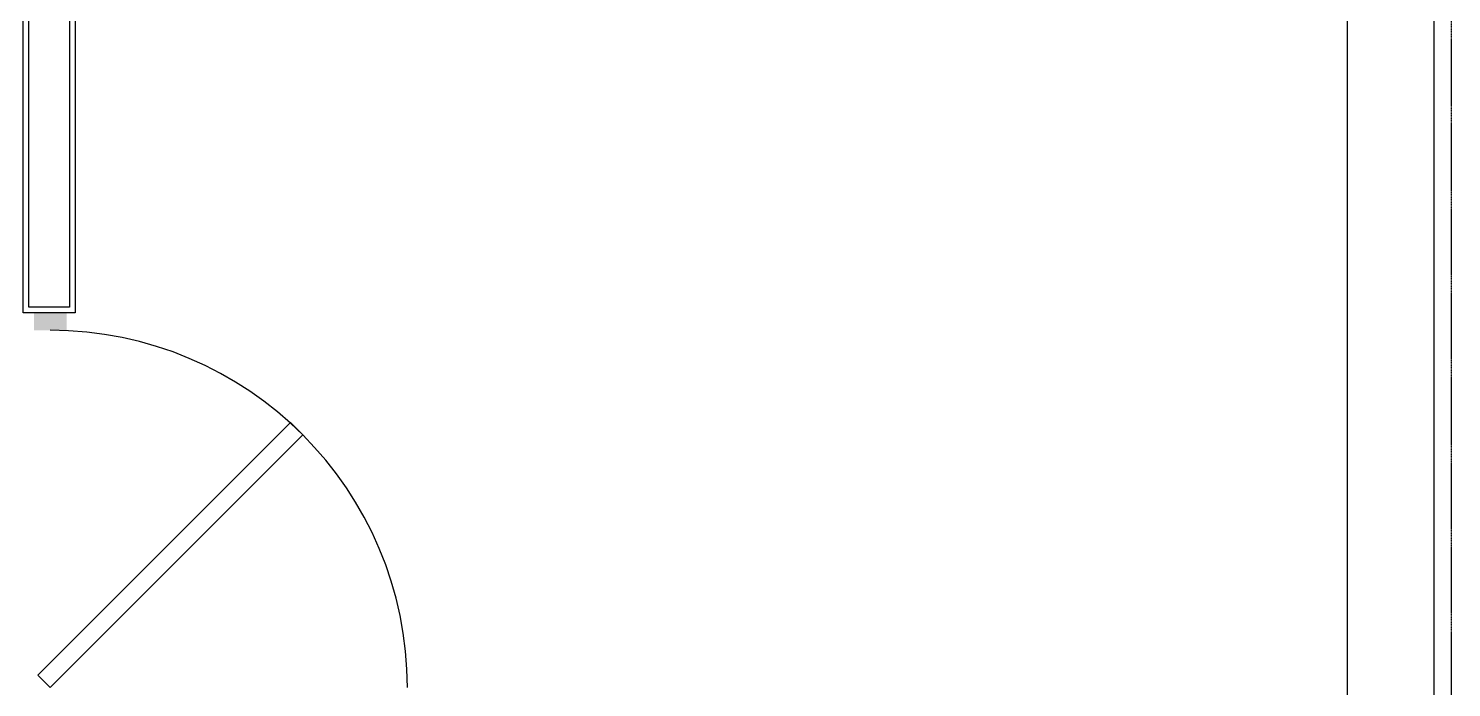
# Model space of a CAD drawing. Header units: millimetres. Extents: x -155 to 94595, y -3153 to 63413.
# Drawn here: x 91317 to 94585, y 38747 to 40260 of the extents above; entities that cross this region are included whole.
import ezdxf

# ---------------------------------------------------------------- set-up
doc = ezdxf.new("R2010")
doc.units = ezdxf.units.MM
doc.linetypes.add('REFERENCIA CAMPECHE$0$SO-BASE1$0$HIDDEN2', pattern=[0.1875, 0.125, -0.0625])
doc.linetypes.add('TRATTEGGIATA2', pattern=[0.375, 0.25, -0.125])
for name, color, linetype in [('5', 1, 'TRATTEGGIATA2'), ('door', 252, 'Continuous'), ('wall', 5, 'Continuous')]:
    doc.layers.add(name, color=color, linetype=linetype)

msp = doc.modelspace()

# ---------------------------------------------------------------- linework, layer by layer
at = {"layer": '5', "linetype": 'REFERENCIA CAMPECHE$0$SO-BASE1$0$HIDDEN2'}
msp.add_line((94584.86, 19756.989), (94584.86, 62877.489), dxfattribs=at)
at = {"layer": 'door'}
msp.add_lwpolyline([(91367.281, 38746.99), (91947.109, 39326.818), (91918.824, 39355.102), (91338.997, 38775.274)], close=True, dxfattribs=at)
msp.add_arc((91367.281, 38746.99), 820, 0, 90, dxfattribs=at)
msp.add_solid([(91404.781, 39606.99), (91404.781, 39566.99), (91329.781, 39606.99), (91329.781, 39566.99)], dxfattribs=at)
at = {"layer": 'wall'}
for points in [[(47717.266, 62496.989), (47717.266, 62296.989), (94344.86, 62296.989), (94344.86, 19996.989), (93634.06, 19997.566), (93634.06, 19796.989), (94544.86, 19796.989), (94544.86, 62496.989)], [(91304.86, 42836.989), (88264.86, 42836.989), (88264.86, 42956.989), (94344.86, 42956.989), (94344.86, 42836.989), (91424.86, 42836.989), (91424.86, 39606.99), (91304.86, 39606.99)], [(91317.86, 42849.989), (88277.86, 42849.989), (88277.86, 42943.989), (94331.86, 42943.989), (94331.86, 42849.989), (91411.86, 42849.989), (91411.86, 39619.99), (91317.86, 39619.99)]]:
    msp.add_lwpolyline(points, close=True, dxfattribs=at)

doc.saveas('drawing.dxf')
